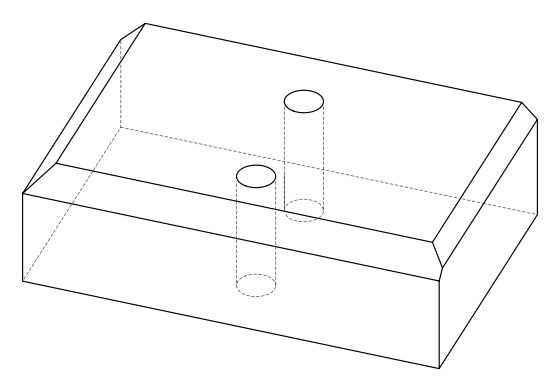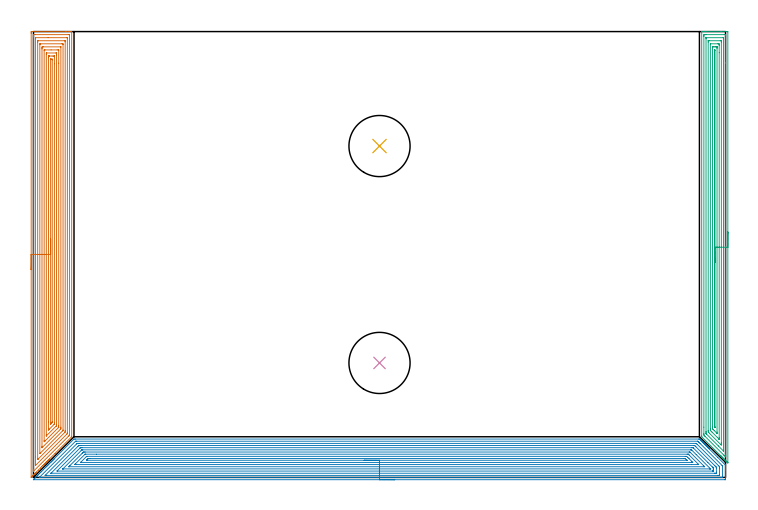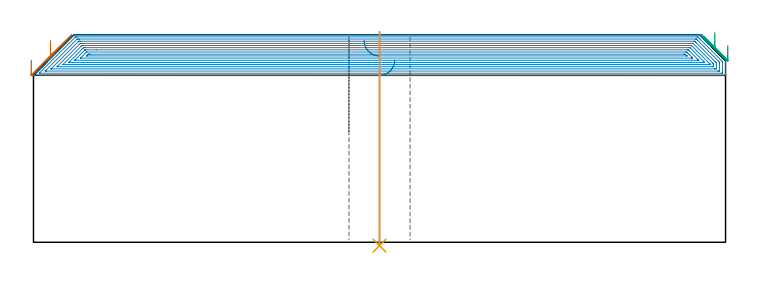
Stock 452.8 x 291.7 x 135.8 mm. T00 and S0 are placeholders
(PLAN: 5 operations, 1 tool changes, 74.3 min)
(1 AREA_MILL | FG_CHAMFER_SURFACE | UGT0205_001 | 22.6 min | 101938 mm3)
(2 AREA_MILL_1 | FG_CHAMFER_SURFACE_1 | UGT0205_001 | 35.07 min | 154414 mm3)
(3 AREA_MILL_2 | FG_CHAMFER_SURFACE_2 | UGT0205_001 | 15.51 min | 39630 mm3)
(4 INDEXABLE_INSERT_DRILL_THROUGH_HOLE_FROM_SOLID | STEP1HOLE | NXT0302_035 | 0.56 min | 170547 mm3)
(5 INDEXABLE_INSERT_DRILL_THROUGH_HOLE_FROM_SOLID_1 | STEP1HOLE_1 | NXT0302_035 | 0.56 min | 170550 mm3)
(TOOL UGT0205_001 | Chamfer Mill 20 x 3 x 45 deg. | D20 FL50 Z2)
(TOOL NXT0302_035 | Index. Insert Drill 40mm [880-D4000L40-05] | D40 PA176 FL200 Z2)
(OP 1 AREA_MILL)
G17 G21 G94 G90
T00 M6
G54
G17 G0 G90 X-1.5 Y135.9 S1061 M3
G43 Z145.8 H0
Z119.3
G94 G1 Y135.938 Z118.428 F250.
Y136.052 Z117.564
Y136.241 Z116.712
Y136.503 Z115.88
Y136.837 Z115.074
Y137.24 Z114.3
Y137.708 Z113.564
Y138.24 Z112.872
Y138.829 Z112.229
Y139.472 Z111.64
Y140.164 Z111.108
Y140.9 Z110.64
Y141.674 Z110.237
Y142.48 Z109.903
Y143.312 Z109.641
Y144.163 Z109.452
Y145.028 Z109.338
Y145.9 Z109.3
Y290.654
X-1.499 Y291.081 Z109.301
X-1.495 Y291.542 Z109.303
X-1.492 Y291.69 Z109.306
X-1.04 Y291.7 Z109.757
X21.283 Z132.078
X23.318 Z134.114
X23.658 Z134.453
X24.338 Z135.138
X24.645 Z135.445
X24.993 Y291.693 Z135.784
X24.997 Y291.692 Z135.788
X25. Y291.528 Z135.8
Y26.628
X24.998 Y26.601 Z135.797
X24.997 Y26.597 Z135.796
X14.146 Y15.745 Z124.943
X10.562 Y12.161 Z121.36
X10.427 Y12.025 Z121.223
X10.288 Y11.887 Z121.086
X10.127 Y11.726 Z120.925
X9.986 Y11.584 Z120.781
X9.841 Y11.44 Z120.639
X9.691 Y11.29 Z120.489
X9.545 Y11.143 Z120.34
X9.394 Y10.993 Z120.192
X9.256 Y10.855 Z120.054
X9.104 Y10.701 Z119.899
X8.948 Y10.547 Z119.746
X8.82 Y10.419 Z119.618
X8.663 Y10.26 Z119.458
X8.501 Y10.1 Z119.299
X8.385 Y9.984 Z119.183
X8.222 Y9.819 Z119.016
X8.054 Y9.653 Z118.852
X7.781 Y9.38 Z118.579
X7.608 Y9.207 Z118.405
X7.056 Y8.656 Z117.856
X6.715 Y8.313 Z117.511
X6.127 Y7.727 Z116.927
X5.429 Y7.028 Z116.228
X4.48 Y6.08 Z115.279
X3.14 Y4.739 Z113.939
X1.8 Y3.399 Z112.598
X1.234 Y2.833 Z112.032
X1.018 Y2.617 Z111.815
X0.907 Y2.506 Z111.705
X0.373 Y1.973 Z111.173
X0.136 Y1.734 Z110.933
X0.014 Y1.612 Z110.811
X-0.487 Y1.113 Z110.313
X-0.746 Y0.852 Z110.05
X-0.879 Y0.719 Z109.917
X-1.328 Y0.272 Z109.471
X-1.481 Y0.127 Z109.318
X-1.498 Y0.114 Z109.301
X-1.5 Y0.272 Z109.3
Y145.9
X-0.086 Z110.714
Y288.328
X-0.084 Y289.22 Z110.716
X-0.083 Y289.294 Z110.717
X-0.07 Y289.69 Z110.73
X0.326 Y289.697 Z111.126
X0.724 Y289.699 Z111.524
X1.206 Y289.7 Z112.006
X22.776 Y289.699 Z133.576
X23.26 Y289.697 Z134.06
X23.481 Y289.69 Z134.281
X23.579 Y289.669 Z134.379
X23.584 Y289.368 Z134.384
X23.585 Y289.294 Z134.385
Y28.005
X23.584 Y27.8 Z134.384
X23.581 Y27.698 Z134.381
X23.579 Y27.65 Z134.379
X23.56 Y27.621 Z134.36
X23.468 Y27.522 Z134.268
X23.121 Y27.172 Z133.921
X22.776 Y26.825 Z133.576
X0.041 Y4.091 Z110.841
X-0.051 Y4.002 Z110.749
X-0.067 Y3.988 Z110.733
X-0.077 Y3.982 Z110.723
X-0.079 Y4.012 Z110.721
X-0.085 Y4.219 Z110.715
Y4.293
X-0.086 Y4.914 Z110.714
Y145.9
X1.328 Z112.128
X1.329 Y287.507 Z112.129
X1.331 Y287.648 Z112.131
X1.333 Y287.681 Z112.133
X1.335 Y287.69 Z112.135
X1.353 Y287.693 Z112.153
X1.417 Y287.699 Z112.217
X9.575 Y287.7 Z120.375
X21.894 Y287.699 Z132.694
X22.084 Y287.697 Z132.884
X22.138 Y287.693 Z132.938
X22.165 Y287.69 Z132.965
X22.167 Y287.675 Z132.967
X22.17 Y287.601 Z132.97
X22.171 Y287.507 Z132.971
Y287.226
Y29.309
X22.17 Y29.029 Z132.97
X22.166 Y28.722 Z132.966
X22.165 Y28.687 Z132.965
X22.148 Y28.659 Z132.948
X22.087 Y28.594 Z132.887
X21.916 Y28.415 Z132.716
X1.366 Y7.866 Z112.166
X1.351 Y7.856 Z112.151
X1.339 Y7.849 Z112.139
X1.335 Y7.866 Z112.135
X1.332 Y7.895 Z112.132
X1.329 Y8.147 Z112.129
X1.328 Y13.318 Z112.128
Y145.9
X2.743 Z113.543
Y284.827
X2.746 Y285.46 Z113.546
X2.75 Y285.672 Z113.55
X2.756 Y285.691 Z113.556
X2.778 Y285.694 Z113.578
X2.832 Y285.698 Z113.632
X2.939 Y285.699 Z113.739
X3.37 Y285.7 Z114.17
X20.15 Z130.95
X20.563 Y285.69 Z131.363
X20.75 Y285.678 Z131.55
X20.752 Y285.571 Z131.552
X20.757 Y285.085 Z131.557
Y30.46
X20.756 Y30.202 Z131.556
X20.753 Y29.884 Z131.553
X20.75 Y29.73 Z131.55
X20.682 Y29.642 Z131.482
X20.359 Y29.309 Z131.159
X2.933 Y11.883 Z113.733
X2.865 Y11.817 Z113.665
X2.774 Y11.735 Z113.574
X2.749 Y11.716 Z113.549
X2.746 Y11.765 Z113.546
X2.744 Y11.832 Z113.544
X2.743 Y12.076 Z113.543
Y12.334
Y145.9
X4.157 Z114.957
Y283.137
X4.158 Y283.234 Z114.958
X4.164 Y283.427 Z114.964
X4.178 Y283.69 Z114.978
X4.252 Y283.694 Z115.052
X4.484 Y283.699 Z115.284
X18.596 Y283.7 Z129.396
X19.248 Y283.693 Z130.048
X19.334 Y283.69 Z130.134
X19.34 Y283.33 Z130.14
X19.343 Y283.137 Z130.143
X19.342 Y30.999 Z130.142
X19.339 Y30.902 Z130.139
X19.33 Y30.74 Z130.13
X19.248 Y30.651 Z130.048
X19.027 Y30.426 Z129.827
X4.252 Y15.651 Z115.052
X4.209 Y15.61 Z115.009
X4.175 Y15.582 Z114.975
X4.164 Y15.576 Z114.964
X4.161 Y15.617 Z114.961
X4.157 Y15.81 Z114.957
Y145.9
X5.571 Z116.371
Y280.36
X5.573 Y280.809 Z116.373
X5.577 Y281.253 Z116.377
X5.583 Y281.693 Z116.383
X6.017 Y281.697 Z116.817
X6.458 Y281.699 Z117.258
X17.925 Z128.725
X17.927 Y281.697 Z128.727
X17.928 Z128.728
Y32.882
X17.926 Y32.434 Z128.726
X17.922 Y31.989 Z128.722
X17.913 Y31.773 Z128.713
X17.806 Y31.662 Z128.606
X17.483 Y31.332 Z128.283
X5.633 Y19.481 Z116.433
X5.611 Y19.461 Z116.411
X5.599 Y19.452 Z116.399
X5.584 Y19.442 Z116.384
X5.578 Y19.456 Z116.378
X5.575 Y19.481 Z116.375
X5.573 Y19.54 Z116.373
X5.571 Y19.932 Z116.371
Y20.374
Y145.9
X6.985 Z117.785
X6.986 Y279.378 Z117.786
X6.991 Y279.684 Z117.791
X7.044 Y279.69 Z117.844
X7.166 Y279.695 Z117.966
X7.32 Y279.699 Z118.12
X7.55 Y279.7 Z118.35
X11.52 Z122.32
X15.489 Z126.289
X16.371 Z127.171
X16.458 Y279.697 Z127.258
X16.483 Y279.695 Z127.283
X16.503 Y279.691 Z127.303
X16.508 Y279.654 Z127.308
X16.512 Y279.557 Z127.312
X16.514 Y279.467 Z127.314
X16.515 Y271.011 Z127.315
Y33.863
X16.514 Y32.971 Z127.314
X16.512 Y32.882 Z127.312
X16.508 Y32.834 Z127.308
X16.504 Y32.813 Z127.304
X16.485 Y32.79 Z127.285
X16.409 Y32.709 Z127.209
X16.294 Y32.592 Z127.094
X16.149 Y32.447 Z126.949
X7.651 Y23.948 Z118.451
X7.578 Y23.877 Z118.378
X7.266 Y23.576 Z118.066
X6.992 Y23.321 Z117.792
X6.986 Y23.859 Z117.786
Y23.948
X6.985 Y145.9 Z117.785
X8.4 Z119.2
Y276.786
X8.401 Y277.051 Z119.201
X8.407 Y277.68 Z119.207
X8.644 Y277.699 Z119.444
X8.663 Z119.463
X14.818 Z125.618
X14.837 Y277.698 Z125.637
X15.093 Y277.68 Z125.893
X15.096 Y277.417 Z125.896
X15.1 Y276.786 Z125.9
Y276.52
Y34.403
X15.098 Y34.089 Z125.898
X15.096 Y33.933 Z125.896
X15.093 Y33.859 Z125.893
X15.023 Y33.776 Z125.823
X14.932 Y33.68 Z125.732
X14.837 Y33.584 Z125.637
X8.607 Y27.355 Z119.407
X8.497 Y27.25 Z119.297
X8.425 Y27.184 Z119.225
X8.405 Y27.171 Z119.205
X8.404 Y27.18 Z119.204
X8.402 Y27.255 Z119.202
X8.4 Y27.522 Z119.2
Y27.788
Y145.9
X9.814 Z120.614
Y274.727
X9.816 Y274.999 Z120.616
X9.82 Y275.614 Z120.62
X9.828 Y275.69 Z120.628
X9.908 Y275.693 Z120.708
X10.081 Y275.697 Z120.881
X10.427 Y275.699 Z121.227
X10.617 Y275.7 Z121.417
X12.191 Z122.991
X13.264 Z124.064
X13.495 Y275.698 Z124.295
X13.611 Y275.694 Z124.411
X13.668 Y275.69 Z124.468
X13.68 Y275.682 Z124.48
X13.681 Y275.664 Z124.481
X13.685 Y275.273 Z124.485
X13.686 Y270.661 Z124.486
Y35.835
X13.684 Y35.562 Z124.484
X13.68 Y34.948 Z124.48
X13.674 Y34.883 Z124.474
X13.632 Y34.837 Z124.432
X13.471 Y34.669 Z124.271
X10.427 Y31.623 Z121.227
X10.164 Y31.361 Z120.964
X9.894 Y31.095 Z120.694
X9.872 Y31.08 Z120.672
X9.821 Y31.095 Z120.621
X9.819 Y31.218 Z120.619
X9.815 Y31.715 Z120.615
X9.814 Y36.15 Z120.614
Y145.9
X11.228 Z122.028
X11.229 Y273.377 Z122.029
X11.231 Y273.541 Z122.031
X11.235 Y273.649 Z122.035
X11.24 Y273.691 Z122.04
X11.25 Y273.693 Z122.05
X11.309 Y273.696 Z122.109
X11.711 Y273.698 Z122.511
X12.191 Y273.692 Z122.991
X12.253 Y273.69 Z123.053
X12.265 Y273.458 Z123.065
X12.27 Y273.294 Z123.07
X12.271 Y273.213 Z123.071
X12.272 Y36.374 Z123.072
X12.27 Y36.292 Z123.07
X12.265 Y36.128 Z123.065
X12.252 Y35.91 Z123.052
X12.191 Y35.843 Z122.991
X12.054 Y35.701 Z122.854
X11.917 Y35.562 Z122.717
X11.265 Y34.913 Z122.065
X11.239 Y34.89 Z122.039
X11.236 Z122.036
X11.235 Y34.896 Z122.035
X11.231 Y34.988 Z122.031
X11.229 Y35.316 Z122.029
X11.228 Y35.48 Z122.028
Y145.9
Y146.772 Z122.066
Y147.636 Z122.18
Y148.488 Z122.369
Y149.32 Z122.631
Y150.126 Z122.965
Y150.9 Z123.368
Y151.636 Z123.836
Y152.328 Z124.367
Y152.971 Z124.957
Y153.56 Z125.6
Y154.091 Z126.292
Y154.56 Z127.028
Y154.963 Z127.802
Y155.297 Z128.608
Y155.559 Z129.44
Y155.748 Z130.291
Y155.862 Z131.156
Y155.9 Z132.028
G0 Z145.8
M5
M2
(OP 2 AREA_MILL_1)
G17 G21 G94 G90
T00 M6
G54
G17 G0 G90 X236.353 Y-1.5 S1061 M3
G43 Z145.8 H0
Z119.2
G94 G1 X236.315 Z118.329 F250.
X236.201 Z117.464
X236.012 Z116.612
X235.75 Z115.78
X235.416 Z114.974
X235.013 Z114.2
X234.545 Z113.464
X234.014 Z112.772
X233.424 Z112.129
X232.781 Z111.54
X232.089 Z111.009
X231.353 Z110.54
X230.579 Z110.137
X229.773 Z109.803
X228.941 Z109.541
X228.09 Z109.352
X227.225 Z109.238
X226.353 Z109.2
X0.048 Y-1.499
X-0.078 Y-1.49 Z109.206
X-0.069 Y-1.472 Z109.224
X0.091 Y-1.311 Z109.388
X0.176 Y-1.225 Z109.474
X0.678 Y-0.721 Z109.975
X1.017 Y-0.384 Z110.316
X1.562 Y0.163 Z110.859
X2.153 Y0.752 Z111.452
X2.327 Y0.927 Z111.624
X2.446 Y1.047 Z111.744
X3.037 Y1.636 Z112.336
X3.221 Y1.821 Z112.519
X3.33 Y1.931 Z112.628
X3.921 Y2.52 Z113.22
X4.509 Y3.109 Z113.807
X4.805 Y3.404 Z114.104
X5.457 Y4.056 Z114.755
X6.351 Y4.951 Z115.65
X7.245 Y5.845 Z116.544
X8.14 Y6.739 Z117.439
X8.928 Y7.528 Z118.226
X9.034 Y7.635 Z118.331
X9.365 Y7.964 Z118.664
X9.589 Y8.189 Z118.888
X9.812 Y8.412 Z119.11
X9.928 Y8.529 Z119.226
X10.292 Y8.892 Z119.591
X10.453 Y9.052 Z119.752
X10.989 Y9.59 Z120.285
X11.154 Y9.754 Z120.452
X11.27 Y9.87 Z120.568
X11.431 Y10.032 Z120.727
X11.59 Y10.191 Z120.889
X11.717 Y10.317 Z121.015
X11.873 Y10.474 Z121.169
X12.027 Y10.628 Z121.325
X12.164 Y10.765 Z121.462
X12.315 Y10.916 Z121.612
X12.464 Y11.064 Z121.762
X12.611 Y11.212 Z121.909
X12.757 Y11.358 Z122.054
X12.901 Y11.501 Z122.199
X13.058 Y11.659 Z122.357
X13.199 Y11.8 Z122.496
X13.337 Y11.938 Z122.636
X13.506 Y12.106 Z122.804
X13.641 Y12.242 Z122.938
X13.774 Y12.375 Z123.072
X26.473 Y25.073 Z135.773
X26.496 Y25.093 Z135.793
X27.367 Y25.1 Z135.8
X435.176
X435.695 Y25.098 Z135.783
X435.737 Y25.064 Z135.761
X435.744 Y25.057 Z135.755
X436.071 Y24.73 Z135.428
X436.186 Y24.615 Z135.311
X436.776 Y24.026 Z134.722
X436.879 Y23.922 Z134.621
X436.965 Y23.835 Z134.535
X437.07 Y23.732 Z134.428
X437.17 Y23.63 Z134.33
X437.263 Y23.537 Z134.237
X437.365 Y23.437 Z134.133
X437.461 Y23.339 Z134.039
X437.561 Y23.239 Z133.938
X437.659 Y23.142 Z133.838
X437.752 Y23.048 Z133.747
X437.859 Y22.941 Z133.64
X437.954 Y22.848 Z133.544
X438.044 Y22.757 Z133.456
X438.157 Y22.643 Z133.342
X438.249 Y22.553 Z133.249
X438.335 Y22.466 Z133.165
X438.456 Y22.345 Z133.044
X438.543 Y22.259 Z132.955
X438.626 Y22.174 Z132.874
X438.754 Y22.047 Z132.746
X438.838 Y21.964 Z132.66
X438.917 Y21.883 Z132.582
X439.052 Y21.749 Z132.448
X439.132 Y21.669 Z132.366
X439.209 Y21.592 Z132.291
X439.35 Y21.451 Z132.15
X439.427 Y21.375 Z132.071
X439.5 Y21.301 Z132.
X439.648 Y21.152 Z131.852
X439.722 Y21.08 Z131.776
X439.791 Y21.009 Z131.709
X439.946 Y20.854 Z131.553
X440.016 Y20.786 Z131.482
X440.082 Y20.718 Z131.417
X440.244 Y20.556 Z131.255
X440.311 Y20.491 Z131.187
X440.373 Y20.427 Z131.126
X440.542 Y20.258 Z130.957
X440.605 Y20.196 Z130.893
X440.665 Y20.136 Z130.835
X440.84 Y19.96 Z130.659
X440.9 Y19.902 Z130.598
X440.956 Y19.845 Z130.544
X441.139 Y19.662 Z130.361
X441.194 Y19.607 Z130.304
X441.247 Y19.553 Z130.252
X441.437 Y19.364 Z130.063
X441.489 Y19.313 Z130.009
X441.538 Y19.262 Z129.961
X441.735 Y19.066 Z129.765
X441.783 Y19.018 Z129.715
X441.829 Y18.971 Z129.67
X442.033 Y18.768 Z129.467
X442.078 Y18.723 Z129.42
X447.674 Y13.126 Z123.826
X452.683 Y8.117 Z118.816
X452.765 Y8.034 Z118.732
X452.798 Y7.992 Z118.688
X452.8 Y7.718 Z118.417
Y6.939 Z117.633
Y5.691 Z116.387
Y5.171 Z115.866
Y4.547 Z115.243
Y-0.756 Z109.942
X452.797 Y-1.015 Z109.682
X452.791 Y-1.492 Z109.206
X452.654 Y-1.495 Z109.203
X452.168 Y-1.5 Z109.2
X226.353
Y-0.086 Z110.614
X4.068 Y-0.085 Z110.615
X3.804 Y-0.079 Z110.621
X3.821 Y-0.042 Z110.658
X3.918 Y0.063 Z110.763
X4.022 Y0.171 Z110.871
X4.115 Y0.265 Z110.965
X27.367 Y23.517 Z134.217
X27.478 Y23.622 Z134.322
X27.532 Y23.671 Z134.371
X27.627 Y23.679 Z134.379
X27.838 Y23.682 Z134.382
X28.262 Y23.685 Z134.385
X28.308 Y23.686 Z134.386
X434.329 Y23.685 Z134.385
X434.54 Y23.682 Z134.382
X434.641 Y23.679 Z134.379
X434.834 Y23.504 Z134.204
X435.176 Y23.172 Z133.872
X435.502 Y22.848 Z133.548
X436.071 Y22.28 Z132.98
X450.527 Y7.823 Z118.523
X450.669 Y7.677 Z118.377
X450.758 Y7.58 Z118.28
X450.79 Y7.535 Z118.235
X450.794 Y7.511 Z118.211
X450.799 Y7.409 Z118.109
Y0.752 Z111.452
X450.798 Y0.339 Z111.039
X450.79 Y-0.071 Z110.629
X450.38 Y-0.084 Z110.616
X450.333 Y-0.085 Z110.615
X226.353 Y-0.086 Z110.614
Y1.329 Z112.029
X8.587
X8.002 Y1.33 Z112.03
X7.74 Y1.334 Z112.034
X7.692 Y1.336 Z112.036
X7.656 Y1.345 Z112.045
X7.672 Y1.367 Z112.067
X7.692 Y1.391 Z112.091
X28.262 Y21.963 Z132.663
X28.564 Y22.252 Z132.952
X28.852 Y22.265 Z132.965
X29.156 Y22.268 Z132.968
X29.74 Y22.271 Z132.971
X30.05
X433.388
X433.491 Y22.27 Z132.97
X433.574 Y22.267 Z132.967
X433.624 Y22.264 Z132.964
X433.657 Y22.233 Z132.933
X433.934 Y21.964 Z132.664
X434.282 Y21.619 Z132.319
X448.077 Y7.823 Z118.523
X448.591 Y7.305 Z118.005
X448.768 Y7.121 Z117.821
X448.79 Y6.939 Z117.639
X448.796 Y6.736 Z117.436
X448.799 Y6.055 Z116.755
X448.8 Y5.849 Z116.549
X448.799 Y1.431 Z112.131
X448.794 Y1.361 Z112.061
X448.79 Y1.34 Z112.04
X448.782 Y1.335 Z112.035
X448.746 Y1.333 Z112.033
X448.591 Y1.33 Z112.03
X448.008 Y1.329 Z112.029
X447.697
X226.353
Y2.743 Z113.443
X11.641 Y2.744 Z113.444
X11.55 Y2.745 Z113.445
X11.513 Y2.748 Z113.448
X11.51 Y2.749 Z113.449
X11.512 Y2.755 Z113.455
X11.548 Y2.796 Z113.496
X11.64 Y2.89 Z113.59
X11.714 Y2.965 Z113.665
X29.156 Y20.407 Z131.107
X29.496 Y20.744 Z131.444
X29.579 Y20.822 Z131.522
X29.603 Y20.842 Z131.542
X29.634 Y20.85 Z131.55
X29.716 Y20.852 Z131.552
X30.05 Y20.856 Z131.556
X30.276 Y20.857 Z131.557
X30.945
X431.825 Y20.856 Z131.556
X432.493 Y20.852 Z131.552
X432.584 Y20.85 Z131.55
X432.678 Y20.762 Z131.462
X432.873 Y20.573 Z131.273
X433.255 Y20.196 Z130.896
X433.388 Y20.064 Z130.764
X445.908 Y7.543 Z118.243
X446.509 Y6.939 Z117.639
X446.705 Y6.738 Z117.438
X446.773 Y6.666 Z117.366
X446.79 Y6.608 Z117.308
X446.793 Y6.498 Z117.198
X446.8 Y6.058 Z116.758
Y3.406 Z114.106
X446.794 Y2.963 Z113.663
X446.79 Y2.75 Z113.45
X446.573 Y2.747 Z113.447
X445.908 Y2.743 Z113.443
X445.683
X226.353
Y4.157 Z114.857
X15.873
X15.741 Y4.159 Z114.859
X15.609 Y4.162 Z114.862
X15.38 Y4.169 Z114.869
X15.492 Y4.288 Z114.988
X15.614 Y4.414 Z115.114
X15.741 Y4.542 Z115.242
X30.512 Y19.313 Z130.013
X30.599 Y19.397 Z130.097
X30.633 Y19.426 Z130.126
X30.647 Y19.436 Z130.136
X30.681 Y19.438 Z130.138
X30.814 Y19.442 Z130.142
X30.945 Y19.443 Z130.143
X31.707
X430.705
X431.471 Y19.439 Z130.139
X431.531 Y19.436 Z130.136
X431.563 Y19.427 Z130.127
X431.599 Y19.398 Z130.098
X431.688 Y19.313 Z130.013
X441.213 Y9.789 Z120.489
X444.12 Y6.882 Z117.582
X444.533 Y6.465 Z117.165
X444.735 Y6.257 Z116.957
X444.783 Y6.206 Z116.906
X444.79 Y6.151 Z116.851
X444.793 Y6.055 Z116.755
X444.8 Y5.383 Z116.083
Y5.171 Z115.871
X444.799 Y4.499 Z115.199
X444.797 Y4.288 Z114.988
X444.793 Y4.204 Z114.904
X444.791 Y4.168 Z114.868
X444.648 Y4.164 Z114.864
X444.384 Y4.159 Z114.859
X444.251 Y4.157 Z114.857
X226.353
Y5.571 Z116.271
X19.319 Y5.572 Z116.272
X19.27 Y5.574 Z116.274
X19.242 Y5.577 Z116.277
X19.239 Y5.578 Z116.278
X19.247 Y5.592 Z116.292
X19.269 Y5.619 Z116.319
X19.285 Y5.637 Z116.337
X31.193 Y17.545 Z128.245
X31.515 Y17.865 Z128.565
X31.626 Y17.972 Z128.672
X31.668 Y18.009 Z128.709
X31.69 Y18.022 Z128.722
X31.717 Y18.024 Z128.724
X31.839 Y18.026 Z128.726
X32.244 Y18.028 Z128.728
X429.81
X430.217 Y18.027 Z128.727
X430.459 Y18.024 Z128.724
X430.516 Y18.022 Z128.722
X430.597 Y17.947 Z128.647
X430.705 Y17.846 Z128.546
X433.611 Y14.941 Z125.641
X442.496 Y6.055 Z116.755
X442.655 Y5.89 Z116.59
X442.758 Y5.783 Z116.483
X442.79 Y5.735 Z116.435
X442.792 Y5.707 Z116.407
X442.793 Y5.599 Z116.299
X442.783 Y5.578 Z116.278
X442.759 Y5.576 Z116.276
X442.698 Y5.573 Z116.273
X442.576 Y5.572 Z116.272
X442.331 Y5.571 Z116.271
X226.353
Y6.985 Z117.685
X23.395 Y6.986 Z117.686
X23.22 Y6.988 Z117.688
X23.134 Y6.99 Z117.69
X23.104 Y6.992 Z117.692
X23.109 Y6.999 Z117.699
X23.413 Y7.311 Z118.011
X23.73 Y7.632 Z118.332
X23.79 Y7.693 Z118.393
X31.875 Y15.777 Z126.477
X32.307 Y16.198 Z126.898
X32.733 Y16.608 Z127.308
X32.786 Y16.609 Z127.309
X33.628 Y16.614 Z127.314
X33.675 Y16.615 Z127.315
X428.964 Y16.614 Z127.314
X429.386 Y16.608 Z127.308
X429.49 Y16.601 Z127.301
X429.632 Y16.465 Z127.165
X429.81 Y16.291 Z126.991
X438.28 Y7.823 Z118.523
X438.754 Y7.346 Z118.046
X438.99 Y7.101 Z117.801
X439.092 Y6.992 Z117.692
X438.754 Y6.986 Z117.686
X438.706
X226.353 Y6.985 Z117.685
Y8.4 Z119.1
X27.678
X27.367 Y8.401 Z119.101
X27.057 Y8.405 Z119.105
X26.985 Y8.406 Z119.106
X27.096 Y8.537 Z119.237
X27.2 Y8.65 Z119.35
X27.254 Y8.707 Z119.407
X33.628 Y15.08 Z125.78
X33.711 Y15.156 Z125.856
X33.745 Y15.186 Z125.886
X33.776 Y15.193 Z125.893
X33.92 Y15.196 Z125.896
X34.212 Y15.199 Z125.899
X41.226 Y15.2 Z125.9
X427.711
X428.022 Y15.199 Z125.899
X428.332 Y15.196 Z125.896
X428.419 Y15.193 Z125.893
X428.457 Y15.185 Z125.885
X428.48 Y15.165 Z125.865
X428.575 Y15.075 Z125.775
X428.76 Y14.893 Z125.593
X428.916 Y14.737 Z125.437
X434.946 Y8.707 Z119.407
X435.176 Y8.473 Z119.173
X435.229 Y8.413 Z119.113
X435.225 Y8.406 Z119.106
X435.176 Y8.405 Z119.105
X434.592 Y8.401 Z119.101
X430.459 Y8.4 Z119.1
X226.353
Y9.814 Z120.514
X30.903 Y9.815 Z120.515
X30.855 Y9.817 Z120.517
X30.829 Y9.821 Z120.521
X30.851 Y9.849 Z120.549
X30.895 Y9.898 Z120.598
X30.904 Y9.908 Z120.608
X34.522 Y13.525 Z124.225
X34.771 Y13.763 Z124.463
X34.794 Y13.779 Z124.479
X34.832 Y13.783 Z124.483
X34.915 Y13.785 Z124.485
X426.46 Y13.786 Z124.486
X427.128 Y13.782 Z124.482
X427.361 Y13.779 Z124.479
X428.022 Y13.18 Z123.88
X428.077 Y13.126 Z123.826
X428.916 Y12.288 Z122.988
X430.705 Y10.499 Z121.199
X430.729 Y10.474 Z121.174
X431.366 Y9.821 Z120.521
X430.705 Y9.815 Z120.515
X430.478 Y9.814 Z120.514
X226.353
Y11.228 Z121.928
X35.021 Y11.229 Z121.929
X34.846 Y11.23 Z121.93
X34.707 Y11.235 Z121.935
X34.69 Y11.237 Z121.937
X34.691 Y11.239 Z121.939
X34.705 Y11.256 Z121.956
X34.805 Y11.358 Z122.058
X35.554 Y12.106 Z122.806
X35.693 Y12.242 Z122.942
X35.816 Y12.358 Z123.058
X36.048 Y12.367 Z123.067
X36.181 Y12.37 Z123.07
X36.311 Y12.371 Z123.071
X37.073 Y12.372 Z123.072
X425.339
X426.103 Y12.37 Z123.07
X426.233 Y12.368 Z123.068
X426.36 Y12.365 Z123.065
X426.5 Y12.242 Z122.942
X427.128 Y11.625 Z122.325
X427.396 Y11.358 Z122.058
X427.483 Y11.269 Z121.969
X427.512 Y11.237 Z121.937
Y11.233 Z121.933
X427.509 Y11.232 Z121.932
X427.478 Y11.23 Z121.93
X427.391 Y11.228 Z121.928
X427.259
X226.353
X225.482 Z121.966
X224.617 Z122.08
X223.765 Z122.269
X222.933 Z122.531
X222.127 Z122.865
X221.353 Z123.268
X220.617 Z123.737
X219.925 Z124.268
X219.282 Z124.857
X218.693 Z125.5
X218.162 Z126.192
X217.693 Z126.928
X217.29 Z127.702
X216.956 Z128.508
X216.694 Z129.34
X216.505 Z130.192
X216.391 Z131.057
X216.353 Z131.928
G0 Z145.8
M5
M2
(OP 3 AREA_MILL_2)
G17 G21 G94 G90
T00 M6
G54
G17 G0 G90 X454.3 Y160.6 S1061 M3
G43 Z145.8 H0
Z128.7
G94 G1 Y160.562 Z127.828 F250.
Y160.448 Z126.964
Y160.259 Z126.112
Y159.997 Z125.28
Y159.663 Z124.474
Y159.26 Z123.7
Y158.792 Z122.964
Y158.261 Z122.272
Y157.671 Z121.629
Y157.028 Z121.04
Y156.336 Z120.508
Y155.6 Z120.04
Y154.826 Z119.637
Y154.02 Z119.303
Y153.188 Z119.041
Y152.337 Z118.852
Y151.472 Z118.738
Y150.6 Z118.7
Y9.731
X454.298 Y9.505 Z118.699
X454.297 Y9.504 Z118.7
X454.293 Y9.505 Z118.704
X453.89 Y9.91 Z119.11
X453.748 Y10.051 Z119.249
X453.699 Y10.1 Z119.3
X453.501 Y10.299 Z119.498
X453.452 Y10.347 Z119.545
X453.402 Y10.397 Z119.597
X453.206 Y10.594 Z119.793
X453.155 Y10.643 Z119.842
X453.105 Y10.695 Z119.894
X452.911 Y10.889 Z120.088
X452.859 Y10.939 Z120.138
X452.807 Y10.992 Z120.192
X452.616 Y11.184 Z120.383
X452.563 Y11.236 Z120.434
X452.51 Y11.29 Z120.489
X452.321 Y11.479 Z120.678
X452.267 Y11.532 Z120.73
X452.213 Y11.587 Z120.786
X452.025 Y11.774 Z120.973
X451.971 Y11.828 Z121.026
X451.915 Y11.884 Z121.084
X451.73 Y12.069 Z121.269
X451.674 Y12.124 Z121.322
X451.618 Y12.182 Z121.381
X451.435 Y12.364 Z121.564
X451.378 Y12.42 Z121.619
X451.321 Y12.479 Z121.678
X451.14 Y12.659 Z121.859
X451.082 Y12.717 Z121.915
X451.023 Y12.776 Z121.976
X450.845 Y12.954 Z122.154
X450.786 Y13.013 Z122.211
X450.726 Y13.074 Z122.273
X450.55 Y13.249 Z122.449
X450.489 Y13.309 Z122.507
X450.428 Y13.371 Z122.571
X450.255 Y13.545 Z122.744
X450.193 Y13.605 Z122.803
X450.131 Y13.668 Z122.868
X449.96 Y13.84 Z123.039
X449.897 Y13.901 Z123.099
X449.834 Y13.966 Z123.165
X449.665 Y14.135 Z123.334
X449.601 Y14.198 Z123.396
X449.536 Y14.263 Z123.463
X449.37 Y14.43 Z123.629
X449.305 Y14.494 Z123.692
X437.262 Y26.538 Z135.737
X437.206 Y26.599 Z135.792
X437.2 Y27.049 Z135.8
Y291.546
X437.202 Y291.691 Z135.788
X437.237 Y291.7 Z135.754
X437.581 Z135.418
X438.027 Z134.972
X438.641 Z134.354
X439.836 Z133.161
X440.418 Z132.576
X449.749 Z123.248
X453.748 Z119.249
X454.04 Y291.699 Z118.957
X454.292 Y291.69 Z118.705
X454.299 Y291.439 Z118.699
X454.3 Y150.6 Z118.7
X452.886 Z120.114
Y14.56
X452.884 Y13.668 Z120.116
X452.883 Y13.644 Z120.117
X452.859 Y13.403 Z120.141
X452.585 Y13.668 Z120.415
X451.971 Y14.279 Z121.029
X451.689 Y14.56 Z121.311
X439.529 Y26.72 Z133.471
X439.202 Y27.049 Z133.798
X438.641 Y27.621 Z134.359
X438.616 Y27.941 Z134.384
X438.615 Y27.967 Z134.385
X438.614 Y28.833 Z134.386
Y32.89
Y288.424
X438.615 Y289.316 Z134.385
X438.616 Y289.341 Z134.384
X438.641 Y289.69 Z134.359
X439.149 Y289.698 Z133.851
X439.529 Y289.699 Z133.471
X440.036 Y289.7 Z132.964
X451.971 Y289.699 Z121.029
X452.479 Y289.698 Z120.521
X452.859 Y289.69 Z120.141
X452.884 Y289.316 Z120.116
X452.885 Y289.29 Z120.115
X452.886 Y271.196 Z120.114
Y150.6
X451.472 Z121.528
X451.471 Y17.738 Z121.529
X451.469 Y17.237 Z121.531
X451.464 Z121.536
X448.117 Y20.582 Z124.883
X440.418 Y28.282 Z132.582
X440.144 Y28.559 Z132.856
X440.076 Y28.631 Z132.924
X440.045 Y28.666 Z132.955
X440.035 Y28.705 Z132.965
X440.033 Y28.833 Z132.967
X440.03 Y29.223 Z132.97
X440.029 Y29.726 Z132.971
X440.028 Y30.117 Z132.972
X440.029 Y287.031 Z132.971
X440.03 Y287.532 Z132.97
X440.032 Y287.629 Z132.968
X440.035 Y287.675 Z132.965
X440.04 Y287.69 Z132.96
X440.083 Y287.693 Z132.917
X440.252 Y287.699 Z132.748
X451.25 Z121.75
X451.361 Y287.697 Z121.639
X451.45 Y287.691 Z121.55
X451.466 Y287.688 Z121.534
X451.468 Y287.683 Z121.532
X451.47 Y287.662 Z121.53
X451.471 Y287.532 Z121.529
X451.472 Y287.141 Z121.528
Y150.6
X450.057 Z122.943
Y22.589
X450.056 Y21.835 Z122.944
X450.054 Y21.697 Z122.946
X450.041 Y21.12 Z122.959
X449.453 Y21.697 Z123.547
X442.316 Y28.833 Z130.684
X442.195 Y28.956 Z130.805
X441.45 Y29.726 Z131.55
X441.444 Y30.48 Z131.556
X441.443 Y30.618 Z131.557
Y284.856
X441.445 Y285.609 Z131.555
X441.447 Y285.661 Z131.553
X441.449 Y285.683 Z131.551
X441.461 Y285.69 Z131.539
X441.565 Y285.694 Z131.435
X441.775 Y285.698 Z131.225
X442.195 Y285.7 Z130.805
X449.352 Z123.648
X449.744 Y285.698 Z123.256
X449.939 Y285.695 Z123.061
X450.036 Y285.69 Z122.964
X450.051 Y285.687 Z122.949
X450.053 Y285.672 Z122.947
X450.055 Y285.636 Z122.945
X450.057 Y284.992 Z122.943
Y284.856
Y150.6
X448.643 Z124.357
Y25.929
X448.641 Y25.265 Z124.359
X448.639 Y25.041 Z124.361
X448.637 Y24.98 Z124.363
X448.501 Y25.104 Z124.499
X448.416 Y25.184 Z124.584
X448.333 Y25.265 Z124.667
X447.527 Y26.071 Z125.473
X443.873 Y29.726 Z129.127
X443.084 Y30.516 Z129.916
X442.985 Y30.618 Z130.015
X442.888 Y30.726 Z130.112
X442.864 Y30.765 Z130.136
X442.861 Y30.789 Z130.139
X442.859 Y30.844 Z130.141
X442.857 Y31.51 Z130.143
Y31.738
Y283.299
X442.859 Y283.528 Z130.141
X442.863 Y283.678 Z130.137
X442.865 Y283.692 Z130.135
X442.87 Y283.695 Z130.13
X442.888 Y283.698 Z130.112
X442.928 Y283.699 Z130.072
X443.084 Y283.7 Z129.916
X447.791 Y283.699 Z125.209
X448.416 Y283.693 Z124.584
X448.618 Y283.69 Z124.382
X448.636 Y283.299 Z124.364
X448.64 Y283.071 Z124.36
X448.642 Y282.844 Z124.358
X448.643 Y277.847 Z124.357
Y150.6
X447.229 Z125.771
Y29.726
X447.227 Y29.135 Z125.773
X447.224 Y28.833 Z125.776
X447.223 Z125.777
X447.217 Z125.783
X445.43 Y30.618 Z127.57
X444.861 Y31.19 Z128.139
X444.549 Y31.51 Z128.451
X444.278 Y31.811 Z128.722
X444.274 Y32.099 Z128.726
X444.272 Y32.402 Z128.728
X444.271 Y32.994 Z128.729
X444.272 Y281.287 Z128.728
X444.274 Y281.584 Z128.726
X444.276 Y281.657 Z128.724
X444.277 Y281.685 Z128.723
X444.314 Y281.69 Z128.686
X444.453 Y281.697 Z128.547
X444.861 Y281.699 Z128.139
X445.339 Y281.7 Z127.661
X446.228 Z126.772
X446.639 Y281.699 Z126.361
X447.119 Y281.697 Z125.881
X447.209 Y281.69 Z125.791
X447.222 Y281.685 Z125.778
X447.224 Y281.657 Z125.776
X447.227 Y281.589 Z125.773
X447.229 Y281.287 Z125.771
Y280.695
Y150.6
X445.815 Z127.185
Y33.164
X445.814 Y33.034 Z127.186
X445.81 Y32.775 Z127.19
X445.808 Y32.706 Z127.192
X445.806 Y32.703 Z127.194
X445.789 Y32.716 Z127.211
X445.75 Y32.753 Z127.25
X445.721 Y32.788 Z127.279
X445.692 Y32.842 Z127.308
X445.685 Y33.294 Z127.315
X445.686 Y279.568 Z127.314
X445.688 Y279.633 Z127.312
X445.691 Y279.675 Z127.309
X445.695 Y279.691 Z127.305
X445.702 Y279.693 Z127.298
X445.75 Z127.25
X445.808 Y279.688 Z127.192
X445.812 Y279.568 Z127.188
X445.814 Y279.503 Z127.186
X445.815 Y150.6 Z127.185
Y149.729 Z127.223
Y148.864 Z127.337
Y148.012 Z127.526
Y147.18 Z127.788
Y146.374 Z128.122
Y145.6 Z128.525
Y144.864 Z128.994
Y144.172 Z129.525
Y143.529 Z130.114
Y142.94 Z130.757
Y142.409 Z131.45
Y141.94 Z132.185
Y141.537 Z132.959
Y141.203 Z133.765
Y140.941 Z134.597
Y140.752 Z135.449
Y140.638 Z136.314
Y140.6 Z137.185
G0 Z145.8
M5
M2
(OP 4 INDEXABLE_INSERT_DRILL_THROUGH_HOLE_FROM_SOLID)
G17 G21 G94 G90
T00 M6
G54
G17 G0 G90 X226.4 Y74.9 S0 M3
G43 Z145.8 H1
G94 G81 G98 Z-2.198 F250. R137.8
G80
M5
M2
(OP 5 INDEXABLE_INSERT_DRILL_THROUGH_HOLE_FROM_SOLID_1)
G17 G21 G94 G90
T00 M6
G54
G17 G0 G90 X226.4 Y216.8 S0 M3
G43 Z145.8 H1
G94 G81 G98 Z-2.198 F250. R137.8
G80
M5
M2
